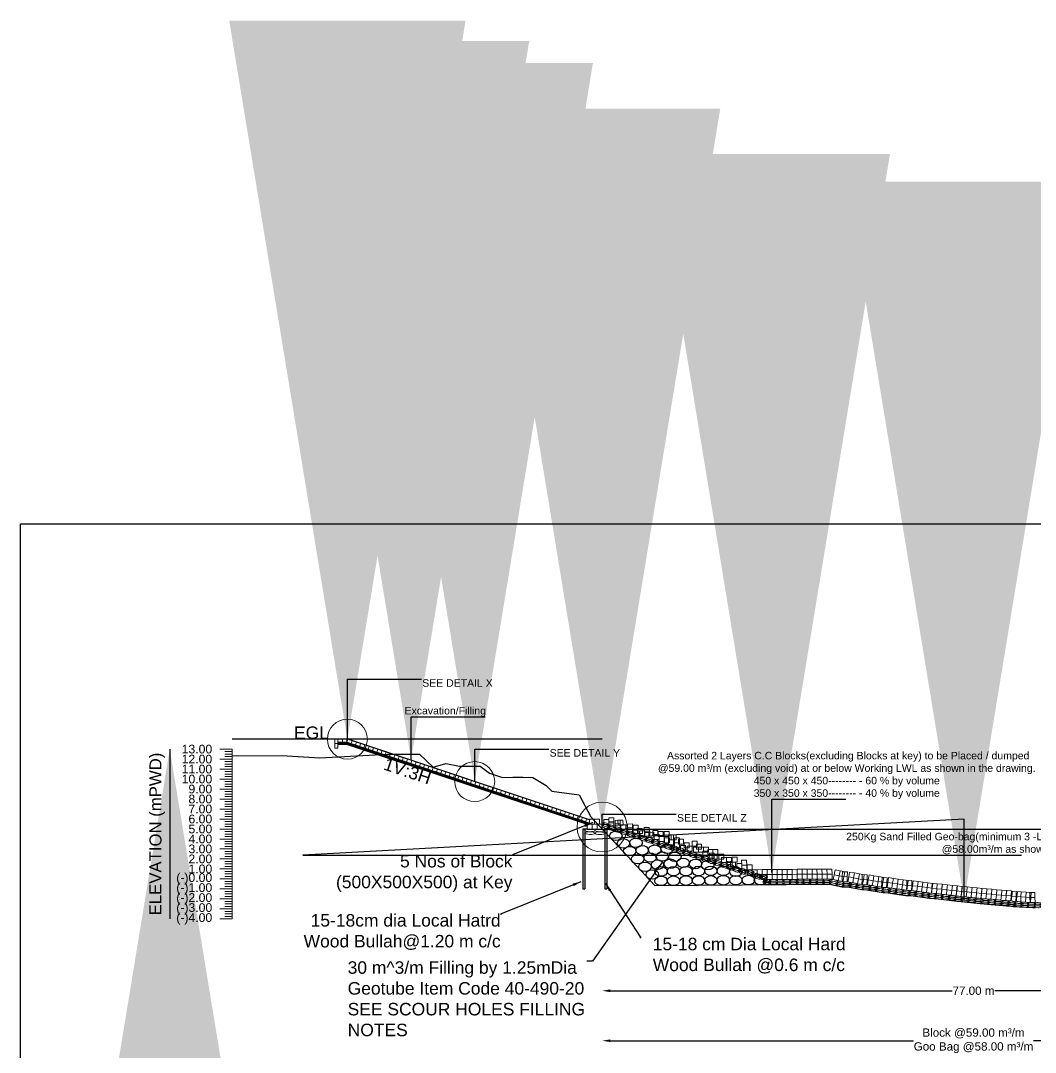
# Model space of a CAD drawing. Header units: inches. Extents: x 89000 to 215021, y -36776 to 1682.
# Drawn here: x 155992.4 to 156094.1, y -36710.9 to -36607.5 of the extents above; entities that cross this region are included whole.
import ezdxf

# ---------------------------------------------------------------- set-up
doc = ezdxf.new("R2010")
doc.units = ezdxf.units.IN
doc.header["$LTSCALE"] = 7
doc.header["$MEASUREMENT"] = 0
doc.header["$PDMODE"] = 3
for name, color, linetype, lineweight in [('BULLAH', 7, 'Continuous', 25), ('Cross Section Labels', 7, 'Continuous', 9), ('Existing_Bed_Level for Xsection', 7, 'Continuous', 25), ('Long Section Labels', 7, 'Continuous', 9)]:
    doc.layers.add(name, color=color, linetype=linetype, lineweight=lineweight)
doc.layers.add('Geotube', color=7, linetype='Continuous')
doc.styles.get("Standard").update_dxf_attribs({"font": 'arial.ttf'})
doc.dimstyles.new('Appron Lebeling Style', dxfattribs={"dimtxt": 50, "dimasz": 50, "dimexe": 0.18, "dimexo": 0.0625, "dimgap": 0.09, "dimtad": 0, "dimtih": 1, "dimtoh": 1, "dimdec": 4, "dimzin": 0, "dimdsep": 46, "dimtxsty": 'Standard', "dimcen": 0.09, "dimse1": 1, "dimse2": 1, "dimadec": 0, "dimazin": 0, "dimtfac": 1, "dimtdec": 4, "dimtofl": 0, "dimtmove": 0, "dimatfit": 3, "dimfxl": 1, "dimtolj": 1, "dimtzin": 0, "dimarcsym": 0})
doc.dimstyles.get("Standard").update_dxf_attribs({"dimtxt": 0.18, "dimasz": 0.18, "dimexe": 0.18, "dimexo": 0.0625, "dimgap": 0.09, "dimtad": 0, "dimtih": 1, "dimtoh": 1, "dimdec": 4, "dimzin": 0, "dimdsep": 46, "dimtxsty": 'Standard', "dimcen": 0.09, "dimadec": 0, "dimazin": 0, "dimtfac": 1, "dimtdec": 4, "dimtofl": 0, "dimtmove": 0, "dimatfit": 3, "dimfxl": 1, "dimtolj": 1, "dimtzin": 0, "dimarcsym": 0})

# ---------------------------------------------------------------- blocks, each defined once
blk = doc.blocks.new('*D4')
at = {"layer": 'Cross Section Labels', "color": 0, "lineweight": -2, "transparency": 16777216}
for p, q in [((156051.5, -36704.75), (156085.74, -36704.75)), ((156124.24, -36704.75), (156090, -36704.75))]:
    blk.add_line(p, q, dxfattribs=at)
at = {"layer": 'Cross Section Labels', "color": 0, "transparency": 16777216}
for points in [[(156051.5, -36704.61), (156051.5, -36704.89), (156050.67, -36704.75)], [(156124.24, -36704.61), (156124.24, -36704.89), (156125.07, -36704.75)]]:
    blk.add_solid(points, dxfattribs=at)
at = {"layer": 'Defpoints', "color": 0, "transparency": 16777216}
for p in [(156050.67, -36695.75), (156125.07, -36703.64), (156125.07, -36704.75)]:
    blk.add_point(p, dxfattribs=at)
at = {"layer": 'Cross Section Labels', "color": 0, "transparency": 16777216, "insert": (156087.87, -36704.75), "char_height": 0.833, "attachment_point": 5}
blk.add_mtext('\\A1;77.00 m', dxfattribs=at)
blk = doc.blocks.new('*D5')
at = {"layer": 'Cross Section Labels', "color": 0, "lineweight": -2, "transparency": 16777216}
for p, q in [((156051.5, -36709.76), (156081.86, -36709.76)), ((156124.24, -36709.76), (156093.88, -36709.76))]:
    blk.add_line(p, q, dxfattribs=at)
at = {"layer": 'Cross Section Labels', "color": 0, "transparency": 16777216}
for points in [[(156051.5, -36709.62), (156051.5, -36709.89), (156050.67, -36709.76)], [(156124.24, -36709.62), (156124.24, -36709.89), (156125.07, -36709.76)]]:
    blk.add_solid(points, dxfattribs=at)
at = {"layer": 'Defpoints', "color": 0, "transparency": 16777216}
for p in [(156050.67, -36695.75), (156125.07, -36703.64), (156125.07, -36709.76)]:
    blk.add_point(p, dxfattribs=at)
at = {"layer": 'Cross Section Labels', "color": 0, "transparency": 16777216, "insert": (156087.87, -36709.76), "char_height": 0.833, "attachment_point": 5}
blk.add_mtext('\\A1;Block @59.00 m³/m ^JGoo Bag @58.00 m³/m ', dxfattribs=at)

msp = doc.modelspace()

# ---------------------------------------------------------------- linework, layer by layer
msp.add_lwpolyline([(155992.42416, -36657.97168), (156159.18416, -36657.97168), (156159.18416, -36775.88767), (155992.42416, -36775.88767)], close=True)
at = {"layer": 'BULLAH'}
for p, q in [((156048.72373, -36688.54304), (156048.72373, -36694.5464)), ((156048.72373, -36688.54304), (156048.92384, -36688.54304)), ((156049.16719, -36688.54304), (156048.72373, -36688.54304)), ((156048.92384, -36688.54304), (156048.92384, -36694.5464)), ((156050.95408, -36688.54304), (156050.95408, -36694.5464)), ((156051.15419, -36688.54304), (156051.15419, -36694.5464)), ((156048.72373, -36694.5464), (156048.92384, -36694.5464)), ((156050.95408, -36694.5464), (156051.15419, -36694.5464))]:
    msp.add_line(p, q, dxfattribs=at)
at = {"layer": 'Cross Section Labels'}
for centre, radius in [((156025.15375, -36679.538), 2.00112), ((156037.91089, -36683.79038), 2.00112), ((156050.66803, -36688.34293), 2.5014)]:
    msp.add_circle(centre, radius, dxfattribs=at)
at = {"layer": 'Existing_Bed_Level for Xsection'}
for points in [[(156050.66803, -36679.538), (156013.61421, -36679.538)], [(156049.41733, -36687.62586), (156025.19996, -36679.55341), (156025.15375, -36679.538), (156025.10504, -36679.538), (156024.20454, -36679.538)], [(156024.20454, -36679.83817), (156025.10504, -36679.83817), (156049.41733, -36687.94227)], [(156024.20454, -36679.93823), (156025.08881, -36679.93823), (156049.40241, -36688.04276)], [(156024.20454, -36680.03828), (156025.07257, -36680.03828), (156049.16719, -36688.06983)], [(156013.61421, -36681.16091), (156019.10728, -36681.20894), (156022.37912, -36681.41706), (156029.17292, -36681.05085), (156032.38472, -36681.03884), (156033.74548, -36682.35958), (156035.02619, -36681.96937), (156036.38696, -36682.24952), (156038.4381, -36682.24952), (156039.38864, -36682.9329), (156040.69937, -36683.36515), (156041.72995, -36683.33213), (156042.73051, -36683.33213), (156043.73107, -36683.38716), (156045.07182, -36684.18961), (156045.63213, -36684.75693), (156048.38367, -36685.12113), (156049.52431, -36687.31136), (156055.9379, -36694.21822), (156073.48772, -36694.06313), (156074.72842, -36694.32928), (156075.25871, -36694.3523), (156076.6695, -36694.61544), (156077.1998, -36694.64246), (156078.82071, -36694.91061), (156079.33099, -36694.94063), (156081.10198, -36695.18976), (156081.60226, -36695.21978), (156083.4533, -36695.46592), (156083.92356, -36695.50994), (156084.36381, -36695.55297), (156086.22485, -36695.76709), (156086.63508, -36695.80411), (156088.54615, -36696.00022), (156088.92636, -36696.03124), (156089.27656, -36696.06025), (156091.18763, -36696.22634), (156091.51781, -36696.25136), (156091.83799, -36696.29838), (156093.78908, -36696.42245), (156094.07925, -36696.41245)], [(156049.16719, -36688.54304), (156154.67541, -36688.54304)]]:
    msp.add_lwpolyline(points, dxfattribs=at)
at = {"layer": 'Geotube'}
for centre in [(156052.03558, -36689.23207), (156052.81115, -36689.9844), (156054.06185, -36689.91991), (156053.4365, -36690.75822), (156054.6872, -36690.67224), (156055.9379, -36690.61851), (156057.1886, -36690.53269), (156054.22499, -36691.56179), (156055.47527, -36691.40482), (156056.20842, -36692.11775), (156056.67973, -36691.29362), (156057.50452, -36692.01964), (156057.9562, -36691.3325), (156058.78754, -36691.92807), (156060.02473, -36692.04581), (156054.96468, -36692.32706), (156055.69129, -36693.09886), (156056.56325, -36692.7867), (156057.81395, -36692.77537), (156059.06465, -36692.76404), (156060.31535, -36692.75271), (156061.23573, -36692.16354), (156061.56605, -36692.74138), (156062.81675, -36692.74138), (156064.06745, -36692.82564), (156056.56325, -36693.73727), (156057.81395, -36693.72594), (156059.06465, -36693.71461), (156060.31535, -36693.70328), (156061.56605, -36693.69195), (156062.81675, -36693.68062), (156064.06745, -36693.66929), (156065.31815, -36693.65796), (156066.53143, -36693.65796)]:
    msp.add_ellipse(centre, major_axis=(-0.62535, 0), ratio=0.76, dxfattribs=at)
at = {"layer": 'Long Section Labels'}
for points in [[(156024.20454, -36679.538), (156023.90437, -36679.538), (156023.90437, -36679.98826), (156024.20454, -36679.98826)], [(156024.20454, -36679.98826), (156023.90437, -36679.98826), (156023.90437, -36680.43851), (156024.20454, -36680.43851)], [(156024.65479, -36679.538), (156024.20454, -36679.538), (156024.20454, -36679.83817), (156024.65479, -36679.83817)], [(156025.10504, -36679.538), (156024.65479, -36679.538), (156024.65479, -36679.83817), (156025.10504, -36679.83817)], [(156025.62711, -36679.69579), (156025.19996, -36679.55341), (156025.10504, -36679.83817), (156025.53219, -36679.98055)], [(156026.05426, -36679.83817), (156025.62711, -36679.69579), (156025.53219, -36679.98055), (156025.95934, -36680.12294)], [(156026.4814, -36679.98055), (156026.05426, -36679.83817), (156025.95934, -36680.12294), (156026.38648, -36680.26532)], [(156026.90855, -36680.12294), (156026.4814, -36679.98055), (156026.38648, -36680.26532), (156026.81363, -36680.4077)], [(156027.3357, -36680.26532), (156026.90855, -36680.12294), (156026.81363, -36680.4077), (156027.24078, -36680.55008)], [(156027.76284, -36680.4077), (156027.3357, -36680.26532), (156027.24078, -36680.55008), (156027.66792, -36680.69247)], [(156028.18999, -36680.55008), (156027.76284, -36680.4077), (156027.66792, -36680.69247), (156028.09507, -36680.83485)], [(156028.61714, -36680.69247), (156028.18999, -36680.55008), (156028.09507, -36680.83485), (156028.52222, -36680.97723)], [(156029.04428, -36680.83485), (156028.61714, -36680.69247), (156028.52222, -36680.97723), (156028.94936, -36681.11961)], [(156029.47143, -36680.97723), (156029.04428, -36680.83485), (156028.94936, -36681.11961), (156029.37651, -36681.26199)], [(156029.89858, -36681.11961), (156029.47143, -36680.97723), (156029.37651, -36681.26199), (156029.80365, -36681.40438)], [(156030.32572, -36681.26199), (156029.89858, -36681.11961), (156029.80365, -36681.40438), (156030.2308, -36681.54676)], [(156030.75287, -36681.40438), (156030.32572, -36681.26199), (156030.2308, -36681.54676), (156030.65795, -36681.68914)], [(156031.18002, -36681.54676), (156030.75287, -36681.40438), (156030.65795, -36681.68914), (156031.08509, -36681.83152)], [(156031.60716, -36681.68914), (156031.18002, -36681.54676), (156031.08509, -36681.83152), (156031.51224, -36681.97391)], [(156032.03431, -36681.83152), (156031.60716, -36681.68914), (156031.51224, -36681.97391), (156031.93939, -36682.11629)], [(156032.46146, -36681.97391), (156032.03431, -36681.83152), (156031.93939, -36682.11629), (156032.36653, -36682.25867)], [(156032.8886, -36682.11629), (156032.46146, -36681.97391), (156032.36653, -36682.25867), (156032.79368, -36682.40105)], [(156033.31575, -36682.25867), (156032.8886, -36682.11629), (156032.79368, -36682.40105), (156033.22083, -36682.54343)], [(156033.7429, -36682.40105), (156033.31575, -36682.25867), (156033.22083, -36682.54343), (156033.64797, -36682.68582)], [(156034.17004, -36682.54343), (156033.7429, -36682.40105), (156033.64797, -36682.68582), (156034.07512, -36682.8282)], [(156034.59719, -36682.68582), (156034.17004, -36682.54343), (156034.07512, -36682.8282), (156034.50227, -36682.97058)], [(156035.02433, -36682.8282), (156034.59719, -36682.68582), (156034.50227, -36682.97058), (156034.92941, -36683.11296)], [(156035.45148, -36682.97058), (156035.02433, -36682.8282), (156034.92941, -36683.11296), (156035.35656, -36683.25534)], [(156035.87863, -36683.11296), (156035.45148, -36682.97058), (156035.35656, -36683.25534), (156035.78371, -36683.39773)], [(156036.30577, -36683.25534), (156035.87863, -36683.11296), (156035.78371, -36683.39773), (156036.21085, -36683.54011)], [(156036.73292, -36683.39773), (156036.30577, -36683.25534), (156036.21085, -36683.54011), (156036.638, -36683.68249)], [(156037.16007, -36683.54011), (156036.73292, -36683.39773), (156036.638, -36683.68249), (156037.06515, -36683.82487)], [(156037.58721, -36683.68249), (156037.16007, -36683.54011), (156037.06515, -36683.82487), (156037.49229, -36683.96726)], [(156038.01436, -36683.82487), (156037.58721, -36683.68249), (156037.49229, -36683.96726), (156037.91944, -36684.10964)], [(156038.44151, -36683.96726), (156038.01436, -36683.82487), (156037.91944, -36684.10964), (156038.34659, -36684.25202)], [(156038.86865, -36684.10964), (156038.44151, -36683.96726), (156038.34659, -36684.25202), (156038.77373, -36684.3944)], [(156039.2958, -36684.25202), (156038.86865, -36684.10964), (156038.77373, -36684.3944), (156039.20088, -36684.53678)], [(156039.72295, -36684.3944), (156039.2958, -36684.25202), (156039.20088, -36684.53678), (156039.62803, -36684.67917)], [(156040.15009, -36684.53678), (156039.72295, -36684.3944), (156039.62803, -36684.67917), (156040.05517, -36684.82155)], [(156040.57724, -36684.67917), (156040.15009, -36684.53678), (156040.05517, -36684.82155), (156040.48232, -36684.96393)], [(156041.00439, -36684.82155), (156040.57724, -36684.67917), (156040.48232, -36684.96393), (156040.90947, -36685.10631)], [(156041.43153, -36684.96393), (156041.00439, -36684.82155), (156040.90947, -36685.10631), (156041.33661, -36685.2487)], [(156041.85868, -36685.10631), (156041.43153, -36684.96393), (156041.33661, -36685.2487), (156041.76376, -36685.39108)], [(156042.28583, -36685.2487), (156041.85868, -36685.10631), (156041.76376, -36685.39108), (156042.1909, -36685.53346)], [(156042.71297, -36685.39108), (156042.28583, -36685.2487), (156042.1909, -36685.53346), (156042.61805, -36685.67584)], [(156043.14012, -36685.53346), (156042.71297, -36685.39108), (156042.61805, -36685.67584), (156043.0452, -36685.81822)], [(156043.56727, -36685.67584), (156043.14012, -36685.53346), (156043.0452, -36685.81822), (156043.47234, -36685.96061)], [(156043.99441, -36685.81822), (156043.56727, -36685.67584), (156043.47234, -36685.96061), (156043.89949, -36686.10299)], [(156044.42156, -36685.96061), (156043.99441, -36685.81822), (156043.89949, -36686.10299), (156044.32664, -36686.24537)], [(156044.84871, -36686.10299), (156044.42156, -36685.96061), (156044.32664, -36686.24537), (156044.75378, -36686.38775)], [(156045.27585, -36686.24537), (156044.84871, -36686.10299), (156044.75378, -36686.38775), (156045.18093, -36686.53014)], [(156045.703, -36686.38775), (156045.27585, -36686.24537), (156045.18093, -36686.53014), (156045.60808, -36686.67252)], [(156046.13015, -36686.53014), (156045.703, -36686.38775), (156045.60808, -36686.67252), (156046.03522, -36686.8149)], [(156046.55729, -36686.67252), (156046.13015, -36686.53014), (156046.03522, -36686.8149), (156046.46237, -36686.95728)], [(156046.98444, -36686.8149), (156046.55729, -36686.67252), (156046.46237, -36686.95728), (156046.88952, -36687.09966)], [(156047.41158, -36686.95728), (156046.98444, -36686.8149), (156046.88952, -36687.09966), (156047.31666, -36687.24205)], [(156047.83873, -36687.09966), (156047.41158, -36686.95728), (156047.31666, -36687.24205), (156047.74381, -36687.38443)], [(156048.26588, -36687.24205), (156047.83873, -36687.09966), (156047.74381, -36687.38443), (156048.17096, -36687.52681)], [(156048.69302, -36687.38443), (156048.26588, -36687.24205), (156048.17096, -36687.52681), (156048.5981, -36687.66919)], [(156049.12017, -36687.52681), (156048.69302, -36687.38443), (156048.5981, -36687.66919), (156049.02525, -36687.81157)], [(156051.84065, -36687.41519), (156051.34039, -36687.41962), (156051.34481, -36687.91988), (156051.84507, -36687.91546)], [(156049.66747, -36688.04276), (156049.16719, -36688.04276), (156049.16719, -36688.54304), (156049.66747, -36688.54304)], [(156049.91761, -36687.54248), (156049.41733, -36687.54248), (156049.41733, -36688.04276), (156049.91761, -36688.04276)], [(156050.16775, -36688.04276), (156049.66747, -36688.04276), (156049.66747, -36688.54304), (156050.16775, -36688.54304)], [(156050.41789, -36687.54248), (156049.91761, -36687.54248), (156049.91761, -36688.04276), (156050.41789, -36688.04276)], [(156050.66803, -36688.04276), (156050.16775, -36688.04276), (156050.16775, -36688.54304), (156050.66803, -36688.54304)], [(156051.33731, -36687.58227), (156050.83705, -36687.58669), (156050.84147, -36688.08695), (156051.34173, -36688.08253)], [(156051.84409, -36687.80508), (156051.34383, -36687.8095), (156051.34825, -36688.30976), (156051.84851, -36688.30534)], [(156052.46605, -36687.67232), (156051.96579, -36687.67674), (156051.97021, -36688.177), (156052.47047, -36688.17258)], [(156052.46904, -36688.01102), (156051.96878, -36688.01544), (156051.9732, -36688.5157), (156052.47346, -36688.51128)], [(156052.75671, -36687.64298), (156052.25645, -36687.6474), (156052.26087, -36688.14766), (156052.76113, -36688.14324)], [(156053.03527, -36688.12075), (156052.53501, -36688.12517), (156052.53943, -36688.62543), (156053.03969, -36688.62101)], [(156053.71477, -36688.03836), (156053.21451, -36688.04278), (156053.21893, -36688.54304), (156053.71919, -36688.53862)], [(156053.71821, -36688.42741), (156053.21795, -36688.43183), (156053.22237, -36688.93209), (156053.72263, -36688.92767)], [(156054.28499, -36688.16374), (156053.78473, -36688.16816), (156053.78915, -36688.66842), (156054.28941, -36688.664)], [(156054.2883, -36688.53843), (156053.78804, -36688.54285), (156053.79246, -36689.04311), (156054.29272, -36689.03869)], [(156054.69547, -36688.49538), (156054.19521, -36688.4998), (156054.19963, -36689.00006), (156054.69989, -36688.99564)], [(156055.39534, -36688.3994), (156054.89508, -36688.40382), (156054.8995, -36688.90408), (156055.39976, -36688.89966)], [(156054.89781, -36688.71253), (156054.39755, -36688.71696), (156054.40197, -36689.21722), (156054.90223, -36689.2128)], [(156055.43463, -36688.74177), (156054.93437, -36688.74619), (156054.93879, -36689.24645), (156055.43905, -36689.24203)], [(156055.83275, -36688.87448), (156055.33249, -36688.8789), (156055.33691, -36689.37916), (156055.83717, -36689.37474)], [(156056.25775, -36688.67749), (156055.75749, -36688.68191), (156055.76191, -36689.18217), (156056.26217, -36689.17775)], [(156056.39443, -36689.08538), (156055.89417, -36689.0898), (156055.89859, -36689.59006), (156056.39885, -36689.58564)], [(156056.77673, -36688.77738), (156056.27647, -36688.7818), (156056.28089, -36689.28206), (156056.78115, -36689.27764)], [(156056.89546, -36689.30538), (156056.3952, -36689.3098), (156056.39962, -36689.81006), (156056.89988, -36689.80564)], [(156057.3913, -36688.8007), (156056.89104, -36688.80512), (156056.89546, -36689.30538), (156057.39572, -36689.30096)], [(156057.41524, -36689.41495), (156056.91498, -36689.41937), (156056.9194, -36689.91963), (156057.41966, -36689.91521)], [(156057.82135, -36689.12683), (156057.32109, -36689.13126), (156057.32551, -36689.63152), (156057.82577, -36689.62709)], [(156058.06936, -36689.12464), (156057.5691, -36689.12906), (156057.57352, -36689.62932), (156058.07378, -36689.6249)], [(156058.41908, -36689.4156), (156057.91882, -36689.42002), (156057.92324, -36689.92028), (156058.4235, -36689.91586)], [(156058.81887, -36689.54791), (156058.31861, -36689.55233), (156058.32303, -36690.0526), (156058.82329, -36690.04817)], [(156057.82577, -36689.62709), (156057.32551, -36689.63152), (156057.32993, -36690.13178), (156057.83019, -36690.12736)], [(156058.4235, -36689.91586), (156057.92324, -36689.92028), (156057.92766, -36690.42054), (156058.42792, -36690.41612)], [(156059.0206, -36690.20649), (156058.52034, -36690.21091), (156058.52476, -36690.71117), (156059.02502, -36690.70675)], [(156059.38295, -36689.91891), (156058.88269, -36689.92333), (156058.88711, -36690.42359), (156059.38737, -36690.41917)], [(156059.69952, -36690.25168), (156059.19926, -36690.2561), (156059.20368, -36690.75636), (156059.70394, -36690.75194)], [(156060.19536, -36689.747), (156059.6951, -36689.75142), (156059.69952, -36690.25168), (156060.19978, -36690.24726)], [(156060.31377, -36690.36815), (156059.81351, -36690.37257), (156059.81793, -36690.87283), (156060.31819, -36690.86841)], [(156060.61181, -36690.0476), (156060.11155, -36690.05203), (156060.11597, -36690.55229), (156060.61623, -36690.54787)], [(156060.81403, -36690.36373), (156060.31377, -36690.36815), (156060.31819, -36690.86841), (156060.81845, -36690.86399)], [(156061.31429, -36690.3593), (156060.81403, -36690.36373), (156060.81845, -36690.86399), (156061.31871, -36690.85957)], [(156061.76638, -36690.59682), (156061.26611, -36690.60124), (156061.27054, -36691.1015), (156061.7708, -36691.09708)], [(156062.26664, -36690.5924), (156061.76638, -36690.59682), (156061.7708, -36691.09708), (156062.27106, -36691.09266)], [(156061.26754, -36690.76274), (156060.76728, -36690.76716), (156060.7717, -36691.26742), (156061.27196, -36691.263)], [(156061.89207, -36690.97142), (156061.3918, -36690.97584), (156061.39623, -36691.4761), (156061.89649, -36691.47168)], [(156062.19951, -36691.07949), (156061.69925, -36691.08392), (156061.70367, -36691.58418), (156062.20393, -36691.57976)], [(156062.36829, -36691.05299), (156061.86803, -36691.05741), (156061.87245, -36691.55767), (156062.37271, -36691.55325)], [(156062.86855, -36691.04857), (156062.36829, -36691.05299), (156062.37271, -36691.55325), (156062.87297, -36691.54883)], [(156063.12816, -36691.40617), (156062.6279, -36691.41059), (156062.63232, -36691.91085), (156063.13259, -36691.90643)], [(156063.62842, -36691.40175), (156063.12816, -36691.40617), (156063.13259, -36691.90643), (156063.63285, -36691.90201)], [(156064.19503, -36691.37017), (156063.69477, -36691.37459), (156063.69919, -36691.87485), (156064.19945, -36691.87043)], [(156065.14701, -36691.65921), (156064.64675, -36691.66363), (156064.65117, -36692.16389), (156065.15143, -36692.15947)], [(156063.69834, -36691.77815), (156063.19808, -36691.78257), (156063.2025, -36692.28283), (156063.70276, -36692.27841)], [(156064.01727, -36691.87204), (156063.51701, -36691.87646), (156063.52143, -36692.37672), (156064.02169, -36692.3723)], [(156064.66932, -36691.99783), (156064.16906, -36692.00225), (156064.17348, -36692.50251), (156064.67374, -36692.49809)], [(156065.15143, -36692.15947), (156064.65117, -36692.16389), (156064.65559, -36692.66415), (156065.15585, -36692.65973)], [(156065.68493, -36692.12088), (156065.18467, -36692.1253), (156065.18909, -36692.62556), (156065.68935, -36692.62114)], [(156065.68935, -36692.62114), (156065.18909, -36692.62556), (156065.19351, -36693.12582), (156065.69377, -36693.1214)], [(156066.18961, -36692.61672), (156065.68935, -36692.62114), (156065.69377, -36693.1214), (156066.19403, -36693.11698)], [(156066.68987, -36692.6123), (156066.18961, -36692.61672), (156066.19403, -36693.11698), (156066.69429, -36693.11256)], [(156067.19013, -36692.60788), (156066.68987, -36692.6123), (156066.69429, -36693.11256), (156067.19455, -36693.10814)], [(156067.69039, -36692.60346), (156067.19013, -36692.60788), (156067.19455, -36693.10814), (156067.69481, -36693.10372)], [(156068.19065, -36692.59904), (156067.69039, -36692.60346), (156067.69481, -36693.10372), (156068.19507, -36693.0993)], [(156068.69091, -36692.59462), (156068.19065, -36692.59904), (156068.19507, -36693.0993), (156068.69533, -36693.09488)], [(156069.19117, -36692.5902), (156068.69091, -36692.59462), (156068.69533, -36693.09488), (156069.19559, -36693.09046)], [(156069.69143, -36692.58578), (156069.19117, -36692.5902), (156069.19559, -36693.09046), (156069.69585, -36693.08604)], [(156070.19169, -36692.58136), (156069.69143, -36692.58578), (156069.69585, -36693.08604), (156070.19611, -36693.08162)], [(156070.69195, -36692.57694), (156070.19169, -36692.58136), (156070.19611, -36693.08162), (156070.69637, -36693.0772)], [(156071.19221, -36692.57251), (156070.69195, -36692.57694), (156070.69637, -36693.0772), (156071.19663, -36693.07278)], [(156071.69247, -36692.56809), (156071.19221, -36692.57251), (156071.19663, -36693.07278), (156071.69689, -36693.06835)], [(156072.19273, -36692.56367), (156071.69247, -36692.56809), (156071.69689, -36693.06835), (156072.19716, -36693.06393)], [(156072.693, -36692.55925), (156072.19273, -36692.56367), (156072.19716, -36693.06393), (156072.69742, -36693.05951)], [(156073.19326, -36692.55483), (156072.693, -36692.55925), (156072.69742, -36693.05951), (156073.19768, -36693.05509)], [(156073.69352, -36692.55041), (156073.19326, -36692.55483), (156073.19768, -36693.05509), (156073.69794, -36693.05067)], [(156074.50804, -36692.73679), (156074.01889, -36692.63186), (156073.91396, -36693.12101), (156074.40311, -36693.22594)], [(156067.19455, -36693.10814), (156066.69429, -36693.11256), (156066.69871, -36693.61282), (156067.19897, -36693.6084)], [(156067.69481, -36693.10372), (156067.19455, -36693.10814), (156067.19897, -36693.6084), (156067.69923, -36693.60398)], [(156068.19507, -36693.0993), (156067.69481, -36693.10372), (156067.69923, -36693.60398), (156068.19949, -36693.59956)], [(156068.69533, -36693.09488), (156068.19507, -36693.0993), (156068.19949, -36693.59956), (156068.69975, -36693.59514)], [(156069.19559, -36693.09046), (156068.69533, -36693.09488), (156068.69975, -36693.59514), (156069.20001, -36693.59072)], [(156069.69585, -36693.08604), (156069.19559, -36693.09046), (156069.20001, -36693.59072), (156069.70027, -36693.5863)], [(156070.19611, -36693.08162), (156069.69585, -36693.08604), (156069.70027, -36693.5863), (156070.20053, -36693.58188)], [(156070.69637, -36693.0772), (156070.19611, -36693.08162), (156070.20053, -36693.58188), (156070.70079, -36693.57746)], [(156071.19663, -36693.07278), (156070.69637, -36693.0772), (156070.70079, -36693.57746), (156071.20106, -36693.57304)], [(156071.69689, -36693.06835), (156071.19663, -36693.07278), (156071.20106, -36693.57304), (156071.70132, -36693.56861)], [(156072.19716, -36693.06393), (156071.69689, -36693.06835), (156071.70132, -36693.56861), (156072.20158, -36693.56419)], [(156072.69742, -36693.05951), (156072.19716, -36693.06393), (156072.20158, -36693.56419), (156072.70184, -36693.55977)], [(156073.19768, -36693.05509), (156072.69742, -36693.05951), (156072.70184, -36693.55977), (156073.2021, -36693.55535)], [(156073.69794, -36693.05067), (156073.19768, -36693.05509), (156073.2021, -36693.55535), (156073.70236, -36693.55093)], [(156074.40311, -36693.22594), (156073.91396, -36693.12101), (156073.80903, -36693.61017), (156074.29818, -36693.7151)], [(156074.89226, -36693.33088), (156074.40311, -36693.22594), (156074.29818, -36693.7151), (156074.78733, -36693.82003)], [(156074.9972, -36692.84172), (156074.50804, -36692.73679), (156074.40311, -36693.22594), (156074.89226, -36693.33088)], [(156075.22288, -36693.33922), (156074.72307, -36693.31753), (156074.70138, -36693.81734), (156075.20119, -36693.83903)], [(156075.24457, -36692.83941), (156074.74476, -36692.81772), (156074.72307, -36693.31753), (156075.22288, -36693.33922)], [(156075.85744, -36693.43598), (156075.36564, -36693.34425), (156075.27391, -36693.83604), (156075.76571, -36693.92778)], [(156075.94917, -36692.94418), (156075.45737, -36692.85245), (156075.36564, -36693.34425), (156075.85744, -36693.43598)], [(156076.34924, -36693.52771), (156075.85744, -36693.43598), (156075.76571, -36693.92778), (156076.25751, -36694.01951)], [(156076.44097, -36693.03591), (156075.94917, -36692.94418), (156075.85744, -36693.43598), (156076.34924, -36693.52771)], [(156076.84104, -36693.61944), (156076.34924, -36693.52771), (156076.25751, -36694.01951), (156076.7493, -36694.11124)], [(156076.93277, -36693.12765), (156076.44097, -36693.03591), (156076.34924, -36693.52771), (156076.84104, -36693.61944)], [(156077.20656, -36693.63093), (156076.70693, -36693.60547), (156076.68148, -36694.10511), (156077.18111, -36694.13056)], [(156077.23202, -36693.13129), (156076.73238, -36693.10584), (156076.70693, -36693.60547), (156077.20656, -36693.63093)], [(156077.8142, -36693.7198), (156077.32063, -36693.63815), (156077.23898, -36694.13172), (156077.73255, -36694.21337)], [(156077.89585, -36693.22623), (156077.40228, -36693.14458), (156077.32063, -36693.63815), (156077.8142, -36693.7198)], [(156078.30777, -36693.80145), (156077.8142, -36693.7198), (156077.73255, -36694.21337), (156078.22612, -36694.29502)], [(156078.38942, -36693.30788), (156077.89585, -36693.22623), (156077.8142, -36693.7198), (156078.30777, -36693.80145)], [(156078.883, -36693.38953), (156078.38942, -36693.30788), (156078.30777, -36693.80145), (156078.80134, -36693.8831)], [(156079.22236, -36693.42078), (156078.72294, -36693.3914), (156078.69357, -36693.89082), (156079.19298, -36693.92019)], [(156079.8411, -36693.48666), (156079.3457, -36693.41697), (156079.276, -36693.91237), (156079.77141, -36693.98207)], [(156080.3365, -36693.55636), (156079.8411, -36693.48666), (156079.77141, -36693.98207), (156080.26681, -36694.05176)], [(156080.8319, -36693.62605), (156080.3365, -36693.55636), (156080.26681, -36694.05176), (156080.76221, -36694.12145)], [(156081.3273, -36693.69574), (156080.8319, -36693.62605), (156080.76221, -36694.12145), (156081.25761, -36694.19114)], [(156081.70682, -36693.71249), (156081.20744, -36693.68253), (156081.17748, -36694.18191), (156081.67686, -36694.21187)], [(156082.3113, -36693.78992), (156081.81539, -36693.72398), (156081.74944, -36694.21989), (156082.24536, -36694.28583)], [(156078.80134, -36693.8831), (156078.30777, -36693.80145), (156078.22612, -36694.29502), (156078.71969, -36694.37668)], [(156079.19298, -36693.92019), (156078.69357, -36693.89082), (156078.66419, -36694.39023), (156079.1636, -36694.41961)], [(156079.77141, -36693.98207), (156079.276, -36693.91237), (156079.20631, -36694.40778), (156079.70171, -36694.47747)], [(156080.26681, -36694.05176), (156079.77141, -36693.98207), (156079.70171, -36694.47747), (156080.19712, -36694.54716)], [(156080.76221, -36694.12145), (156080.26681, -36694.05176), (156080.19712, -36694.54716), (156080.69252, -36694.61685)], [(156081.25761, -36694.19114), (156080.76221, -36694.12145), (156080.69252, -36694.61685), (156081.18792, -36694.68654)], [(156081.67686, -36694.21187), (156081.17748, -36694.18191), (156081.14752, -36694.68129), (156081.6469, -36694.71126)], [(156082.24536, -36694.28583), (156081.74944, -36694.21989), (156081.6835, -36694.71581), (156082.17941, -36694.78175)], [(156082.74127, -36694.35178), (156082.24536, -36694.28583), (156082.17941, -36694.78175), (156082.67533, -36694.84769)], [(156082.80722, -36693.85586), (156082.3113, -36693.78992), (156082.24536, -36694.28583), (156082.74127, -36694.35178)], [(156083.23719, -36694.41772), (156082.74127, -36694.35178), (156082.67533, -36694.84769), (156083.17124, -36694.91364)], [(156083.30313, -36693.92181), (156082.80722, -36693.85586), (156082.74127, -36694.35178), (156083.23719, -36694.41772)], [(156083.7331, -36694.48366), (156083.23719, -36694.41772), (156083.17124, -36694.91364), (156083.66716, -36694.97958)], [(156083.79905, -36693.98775), (156083.30313, -36693.92181), (156083.23719, -36694.41772), (156083.7331, -36694.48366)], [(156084.19284, -36694.52017), (156083.69474, -36694.47354), (156083.64811, -36694.97164), (156084.14621, -36695.01827)], [(156084.23947, -36694.02207), (156083.74137, -36693.97544), (156083.69474, -36694.47354), (156084.19284, -36694.52017)], [(156084.69478, -36694.56993), (156084.19687, -36694.52127), (156084.14821, -36695.01918), (156084.64612, -36695.06784)], [(156084.74344, -36694.07202), (156084.24553, -36694.02337), (156084.19687, -36694.52127), (156084.69478, -36694.56993)], [(156085.20857, -36694.63293), (156084.71157, -36694.57575), (156084.65439, -36695.07275), (156085.15139, -36695.12993)], [(156085.26575, -36694.13593), (156084.76875, -36694.07875), (156084.71157, -36694.57575), (156085.20857, -36694.63293)], [(156085.70557, -36694.69011), (156085.20857, -36694.63293), (156085.15139, -36695.12993), (156085.64839, -36695.18711)], [(156085.76275, -36694.19311), (156085.26575, -36694.13593), (156085.20857, -36694.63293), (156085.70557, -36694.69011)], [(156086.20257, -36694.74729), (156085.70557, -36694.69011), (156085.64839, -36695.18711), (156086.14539, -36695.24429)], [(156086.25975, -36694.25029), (156085.76275, -36694.19311), (156085.70557, -36694.69011), (156086.20257, -36694.74729)], [(156086.6758, -36694.79311), (156086.17755, -36694.74815), (156086.13258, -36695.2464), (156086.63084, -36695.29137)], [(156086.72077, -36694.29486), (156086.22251, -36694.24989), (156086.17755, -36694.74815), (156086.6758, -36694.79311)], [(156087.23693, -36694.34709), (156086.73926, -36694.29602), (156086.68819, -36694.79369), (156087.18586, -36694.84476)], [(156087.7346, -36694.39816), (156087.23693, -36694.34709), (156087.18586, -36694.84476), (156087.68353, -36694.89583)], [(156088.23226, -36694.44923), (156087.7346, -36694.39816), (156087.68353, -36694.89583), (156088.18119, -36694.94689)], [(156088.72993, -36694.5003), (156088.23226, -36694.44923), (156088.18119, -36694.94689), (156088.67886, -36694.99796)], [(156089.19722, -36694.53747), (156088.6986, -36694.49679), (156088.65792, -36694.99541), (156089.15655, -36695.03609)], [(156089.70365, -36694.58083), (156089.20525, -36694.53751), (156089.16193, -36695.03591), (156089.66033, -36695.07923)], [(156090.20205, -36694.62415), (156089.70365, -36694.58083), (156089.66033, -36695.07923), (156090.15873, -36695.12255)], [(156090.70045, -36694.66746), (156090.20205, -36694.62415), (156090.15873, -36695.12255), (156090.65714, -36695.16586)], [(156091.19885, -36694.71078), (156090.70045, -36694.66746), (156090.65714, -36695.16586), (156091.15554, -36695.20918)], [(156091.68091, -36694.74854), (156091.18206, -36694.71075), (156091.14427, -36695.2096), (156091.64312, -36695.24739)], [(156092.28092, -36694.83639), (156091.78595, -36694.76369), (156091.71325, -36695.25866), (156092.20822, -36695.33135)], [(156087.18586, -36694.84476), (156086.68819, -36694.79369), (156086.63712, -36695.29135), (156087.13479, -36695.34242)], [(156087.68353, -36694.89583), (156087.18586, -36694.84476), (156087.13479, -36695.34242), (156087.63246, -36695.39349)], [(156088.18119, -36694.94689), (156087.68353, -36694.89583), (156087.63246, -36695.39349), (156088.13012, -36695.44456)], [(156088.67886, -36694.99796), (156088.18119, -36694.94689), (156088.13012, -36695.44456), (156088.62779, -36695.49563)], [(156089.15655, -36695.03609), (156088.65792, -36694.99541), (156088.61725, -36695.49404), (156089.11587, -36695.53471)], [(156089.66033, -36695.07923), (156089.16193, -36695.03591), (156089.11862, -36695.53432), (156089.61702, -36695.57763)], [(156090.15873, -36695.12255), (156089.66033, -36695.07923), (156089.61702, -36695.57763), (156090.11542, -36695.62095)], [(156090.65714, -36695.16586), (156090.15873, -36695.12255), (156090.11542, -36695.62095), (156090.61382, -36695.66427)], [(156091.15554, -36695.20918), (156090.65714, -36695.16586), (156090.61382, -36695.66427), (156091.11222, -36695.70758)], [(156091.64312, -36695.24739), (156091.14427, -36695.2096), (156091.10648, -36695.70845), (156091.60533, -36695.74624)], [(156092.20822, -36695.33135), (156091.71325, -36695.25866), (156091.64055, -36695.75363), (156092.13552, -36695.82632)], [(156092.62671, -36695.33593), (156092.12744, -36695.30418), (156092.09569, -36695.80346), (156092.59497, -36695.8352)], [(156092.65846, -36694.83666), (156092.15919, -36694.80491), (156092.12744, -36695.30418), (156092.62671, -36695.33593)], [(156093.12599, -36695.36768), (156092.62671, -36695.33593), (156092.59497, -36695.8352), (156093.09424, -36695.86695)], [(156093.15773, -36694.86841), (156092.65846, -36694.83666), (156092.62671, -36695.33593), (156093.12599, -36695.36768)], [(156093.62526, -36695.39943), (156093.12599, -36695.36768), (156093.09424, -36695.86695), (156093.59351, -36695.8987)], [(156093.65701, -36694.90016), (156093.15773, -36694.86841), (156093.12599, -36695.36768), (156093.62526, -36695.39943)], [(156094.00872, -36694.90314), (156093.50873, -36694.92038), (156093.52597, -36695.42036), (156094.02596, -36695.40312)], [(156094.02596, -36695.40312), (156093.52597, -36695.42036), (156093.54321, -36695.92034), (156094.0432, -36695.9031)]]:
    msp.add_lwpolyline(points, close=True, dxfattribs=at)
for points in [[(156013.61421, -36680.53856), (156012.36351, -36680.53856)], [(156013.61421, -36680.7887), (156012.86379, -36680.7887)], [(156013.61421, -36681.03884), (156012.86379, -36681.03884)], [(156013.61421, -36681.28898), (156012.86379, -36681.28898)], [(156013.61421, -36697.54808), (156013.61421, -36696.54752), (156013.61421, -36695.54696), (156013.61421, -36694.5464), (156013.61421, -36693.54584), (156013.61421, -36692.54528), (156013.61421, -36691.54472), (156013.61421, -36690.54416), (156013.61421, -36689.5436), (156013.61421, -36688.54304), (156013.61421, -36687.54248), (156013.61421, -36686.54192), (156013.61421, -36685.54136), (156013.61421, -36684.5408), (156013.61421, -36683.54024), (156013.61421, -36682.53968), (156013.61421, -36681.53912), (156013.61421, -36680.53856)], [(156013.61421, -36681.53912), (156012.36351, -36681.53912)], [(156013.61421, -36681.78926), (156012.86379, -36681.78926)], [(156013.61421, -36682.0394), (156012.86379, -36682.0394)], [(156013.61421, -36682.28954), (156012.86379, -36682.28954)], [(156013.61421, -36682.53968), (156012.36351, -36682.53968)], [(156013.61421, -36682.78982), (156012.86379, -36682.78982)], [(156013.61421, -36683.03996), (156012.86379, -36683.03996)], [(156013.61421, -36683.2901), (156012.86379, -36683.2901)], [(156013.61421, -36683.54024), (156012.36351, -36683.54024)], [(156013.61421, -36683.79038), (156012.86379, -36683.79038)], [(156013.61421, -36684.04052), (156012.86379, -36684.04052)], [(156013.61421, -36684.29066), (156012.86379, -36684.29066)], [(156013.61421, -36684.5408), (156012.36351, -36684.5408)], [(156013.61421, -36684.79094), (156012.86379, -36684.79094)], [(156013.61421, -36685.04108), (156012.86379, -36685.04108)], [(156013.61421, -36685.29122), (156012.86379, -36685.29122)], [(156013.61421, -36685.54136), (156012.36351, -36685.54136)], [(156013.61421, -36685.7915), (156012.86379, -36685.7915)], [(156013.61421, -36686.04164), (156012.86379, -36686.04164)], [(156013.61421, -36686.29178), (156012.86379, -36686.29178)], [(156013.61421, -36686.54192), (156012.36351, -36686.54192)], [(156013.61421, -36686.79206), (156012.86379, -36686.79206)], [(156013.61421, -36687.0422), (156012.86379, -36687.0422)], [(156013.61421, -36687.29234), (156012.86379, -36687.29234)], [(156013.61421, -36687.54248), (156012.36351, -36687.54248)], [(156013.61421, -36688.54304), (156012.36351, -36688.54304)], [(156013.61421, -36687.79262), (156012.86379, -36687.79262)], [(156013.61421, -36688.04276), (156012.86379, -36688.04276)], [(156013.61421, -36688.2929), (156012.86379, -36688.2929)], [(156013.61421, -36689.5436), (156012.36351, -36689.5436)], [(156013.61421, -36688.79318), (156012.86379, -36688.79318)], [(156013.61421, -36689.04332), (156012.86379, -36689.04332)], [(156013.61421, -36689.29346), (156012.86379, -36689.29346)], [(156013.61421, -36690.54416), (156012.36351, -36690.54416)], [(156013.61421, -36689.79374), (156012.86379, -36689.79374)], [(156013.61421, -36690.04388), (156012.86379, -36690.04388)], [(156013.61421, -36690.29402), (156012.86379, -36690.29402)], [(156013.61421, -36691.54472), (156012.36351, -36691.54472)], [(156013.61421, -36690.7943), (156012.86379, -36690.7943)], [(156013.61421, -36691.04444), (156012.86379, -36691.04444)], [(156013.61421, -36691.29458), (156012.86379, -36691.29458)], [(156013.61421, -36692.54528), (156012.36351, -36692.54528)], [(156013.61421, -36691.79486), (156012.86379, -36691.79486)], [(156013.61421, -36692.045), (156012.86379, -36692.045)], [(156013.61421, -36692.29514), (156012.86379, -36692.29514)], [(156013.61421, -36693.54584), (156012.36351, -36693.54584)], [(156013.61421, -36692.79542), (156012.86379, -36692.79542)], [(156013.61421, -36693.04556), (156012.86379, -36693.04556)], [(156013.61421, -36693.2957), (156012.86379, -36693.2957)], [(156013.61421, -36694.5464), (156012.36351, -36694.5464)], [(156013.61421, -36693.79598), (156012.86379, -36693.79598)], [(156013.61421, -36694.04612), (156012.86379, -36694.04612)], [(156013.61421, -36694.29626), (156012.86379, -36694.29626)], [(156013.61421, -36695.54696), (156012.36351, -36695.54696)], [(156013.61421, -36694.79654), (156012.86379, -36694.79654)], [(156013.61421, -36695.04668), (156012.86379, -36695.04668)], [(156013.61421, -36695.29682), (156012.86379, -36695.29682)], [(156013.61421, -36695.7971), (156012.86379, -36695.7971)], [(156013.61421, -36696.54752), (156012.36351, -36696.54752)], [(156013.61421, -36696.04724), (156012.86379, -36696.04724)], [(156013.61421, -36696.29738), (156012.86379, -36696.29738)], [(156013.61421, -36696.79766), (156012.86379, -36696.79766)], [(156013.61421, -36697.54808), (156012.36351, -36697.54808)], [(156013.61421, -36697.0478), (156012.86379, -36697.0478)], [(156013.61421, -36697.29794), (156012.86379, -36697.29794)]]:
    msp.add_lwpolyline(points, dxfattribs=at)
for centre, major_axis, ratio in [((156049.43077, -36688.67403), (0.50698, -0.01746), 0.266272189), ((156050.44735, -36688.68984), (0.50698, -0.01746), 0.266272189), ((156050.9782, -36688.36752), (0.318, -0.09876), 0.255), ((156051.02977, -36688.21283), (0.318, -0.09876), 0.255), ((156051.0841, -36688.04983), (0.318, -0.09876), 0.255), ((156051.60279, -36688.57572), (0.318, -0.09876), 0.255), ((156051.65435, -36688.42103), (0.318, -0.09876), 0.255), ((156051.70868, -36688.25803), (0.318, -0.09876), 0.255), ((156052.27893, -36688.62922), (0.318, -0.09876), 0.255), ((156052.33327, -36688.46622), (0.318, -0.09876), 0.255), ((156052.95785, -36688.67442), (0.318, -0.09876), 0.255), ((156049.42453, -36688.95171), (0.50698, -0.01746), 0.266272189), ((156050.44111, -36688.96752), (0.50698, -0.01746), 0.266272189), ((156052.22737, -36688.78391), (0.318, -0.09876), 0.255), ((156052.85195, -36688.99211), (0.318, -0.09876), 0.255), ((156052.90351, -36688.83742), (0.318, -0.09876), 0.255), ((156053.47653, -36689.2003), (0.318, -0.09876), 0.255), ((156053.5281, -36689.04561), (0.318, -0.09876), 0.255), ((156053.58243, -36688.88261), (0.318, -0.09876), 0.255), ((156054.10112, -36689.4085), (0.318, -0.09876), 0.255), ((156054.15268, -36689.25381), (0.318, -0.09876), 0.255), ((156054.20702, -36689.0908), (0.318, -0.09876), 0.255), ((156054.7257, -36689.61669), (0.318, -0.09876), 0.255), ((156054.77726, -36689.462), (0.318, -0.09876), 0.255), ((156054.8316, -36689.299), (0.318, -0.09876), 0.255), ((156055.40185, -36689.6702), (0.318, -0.09876), 0.255), ((156055.45618, -36689.50719), (0.318, -0.09876), 0.255), ((156056.08076, -36689.71539), (0.318, -0.09876), 0.255), ((156055.35028, -36689.82489), (0.318, -0.09876), 0.255), ((156055.97487, -36690.03308), (0.318, -0.09876), 0.255), ((156056.02643, -36689.87839), (0.318, -0.09876), 0.255), ((156056.59945, -36690.24127), (0.318, -0.09876), 0.255), ((156056.65101, -36690.08658), (0.318, -0.09876), 0.255), ((156056.70535, -36689.92358), (0.318, -0.09876), 0.255), ((156057.22403, -36690.44947), (0.318, -0.09876), 0.255), ((156057.2756, -36690.29478), (0.318, -0.09876), 0.255), ((156057.32993, -36690.13178), (0.318, -0.09876), 0.255), ((156057.84862, -36690.65766), (0.318, -0.09876), 0.255), ((156057.90018, -36690.50297), (0.318, -0.09876), 0.255), ((156057.95451, -36690.33997), (0.318, -0.09876), 0.255), ((156058.52476, -36690.71117), (0.318, -0.09876), 0.255), ((156058.5791, -36690.54816), (0.318, -0.09876), 0.255), ((156059.20368, -36690.75636), (0.318, -0.09876), 0.255), ((156058.4732, -36690.86586), (0.318, -0.09876), 0.255), ((156059.09778, -36691.07405), (0.318, -0.09876), 0.255), ((156059.14935, -36690.91936), (0.318, -0.09876), 0.255), ((156059.71941, -36691.28126), (0.318, -0.09876), 0.255), ((156059.77098, -36691.12657), (0.318, -0.09876), 0.255), ((156059.82531, -36690.96357), (0.318, -0.09876), 0.255), ((156060.34695, -36691.49044), (0.318, -0.09876), 0.255), ((156060.39851, -36691.33575), (0.318, -0.09876), 0.255), ((156060.45285, -36691.17275), (0.318, -0.09876), 0.255), ((156060.97153, -36691.69863), (0.318, -0.09876), 0.255), ((156061.0231, -36691.54395), (0.318, -0.09876), 0.255), ((156061.07743, -36691.38094), (0.318, -0.09876), 0.255), ((156061.64933, -36691.74718), (0.318, -0.09876), 0.255), ((156061.70367, -36691.58418), (0.318, -0.09876), 0.255), ((156062.3266, -36691.79733), (0.318, -0.09876), 0.255), ((156061.59777, -36691.90187), (0.318, -0.09876), 0.255), ((156062.2207, -36692.11502), (0.318, -0.09876), 0.255), ((156062.27226, -36691.96033), (0.318, -0.09876), 0.255), ((156062.84528, -36692.32322), (0.318, -0.09876), 0.255), ((156062.89685, -36692.16853), (0.318, -0.09876), 0.255), ((156062.95118, -36692.00553), (0.318, -0.09876), 0.255), ((156063.46987, -36692.53141), (0.318, -0.09876), 0.255), ((156063.52143, -36692.37672), (0.318, -0.09876), 0.255), ((156063.57576, -36692.21372), (0.318, -0.09876), 0.255), ((156064.09596, -36692.74011), (0.318, -0.09876), 0.255), ((156064.14752, -36692.58542), (0.318, -0.09876), 0.255), ((156064.20186, -36692.42242), (0.318, -0.09876), 0.255), ((156064.7706, -36692.79311), (0.318, -0.09876), 0.255), ((156064.82493, -36692.63011), (0.318, -0.09876), 0.255), ((156065.58843, -36692.79083), (0.318, -0.09876), 0.255), ((156064.71903, -36692.9478), (0.318, -0.09876), 0.255), ((156065.48254, -36693.10852), (0.318, -0.09876), 0.255), ((156065.5341, -36692.95383), (0.318, -0.09876), 0.255), ((156066.17435, -36693.43291), (0.318, -0.09876), 0.255), ((156066.22592, -36693.27822), (0.318, -0.09876), 0.255), ((156066.28025, -36693.11522), (0.318, -0.09876), 0.255), ((156066.81359, -36693.55914), (0.318, -0.09876), 0.255), ((156066.86516, -36693.40445), (0.318, -0.09876), 0.255), ((156066.91949, -36693.24145), (0.318, -0.09876), 0.255), ((156067.09499, -36693.82236), (0.33297, 0.00294), 0.255), ((156067.16931, -36693.69371), (0.33297, 0.00294), 0.255), ((156067.83525, -36693.68783), (0.33297, 0.00294), 0.255), ((156068.5012, -36693.68194), (0.33297, 0.00294), 0.255), ((156069.16715, -36693.67606), (0.33297, 0.00294), 0.255), ((156069.83309, -36693.67018), (0.33297, 0.00294), 0.255), ((156070.49904, -36693.66429), (0.33297, 0.00294), 0.255), ((156071.16499, -36693.65841), (0.33297, 0.00294), 0.255), ((156071.16649, -36693.82849), (0.33297, 0.00294), 0.255), ((156071.83093, -36693.65252), (0.33297, 0.00294), 0.255), ((156071.83244, -36693.82261), (0.33297, 0.00294), 0.255), ((156072.49688, -36693.64664), (0.33297, 0.00294), 0.255), ((156072.49838, -36693.81672), (0.33297, 0.00294), 0.255), ((156073.16283, -36693.64075), (0.33297, 0.00294), 0.255), ((156073.16433, -36693.81084), (0.33297, 0.00294), 0.255), ((156073.91407, -36693.71968), (0.32558, -0.06984), 0.255), ((156074.56523, -36693.85936), (0.32558, -0.06984), 0.255), ((156067.17081, -36693.8638), (0.33297, 0.00294), 0.255), ((156067.17231, -36694.03389), (0.33297, 0.00294), 0.255), ((156067.83676, -36693.85792), (0.33297, 0.00294), 0.255), ((156067.83826, -36694.02801), (0.33297, 0.00294), 0.255), ((156068.5027, -36693.85203), (0.33297, 0.00294), 0.255), ((156068.50421, -36694.02212), (0.33297, 0.00294), 0.255), ((156069.16865, -36693.84615), (0.33297, 0.00294), 0.255), ((156069.17015, -36694.01624), (0.33297, 0.00294), 0.255), ((156069.8346, -36693.84026), (0.33297, 0.00294), 0.255), ((156069.8361, -36694.01035), (0.33297, 0.00294), 0.255), ((156070.50054, -36693.83438), (0.33297, 0.00294), 0.255), ((156070.50205, -36694.00447), (0.33297, 0.00294), 0.255), ((156071.16799, -36693.99858), (0.33297, 0.00294), 0.255), ((156071.83394, -36693.9927), (0.33297, 0.00294), 0.255), ((156072.49989, -36693.98681), (0.33297, 0.00294), 0.255), ((156073.16583, -36693.98093), (0.33297, 0.00294), 0.255), ((156073.84271, -36694.0523), (0.32558, -0.06984), 0.255), ((156073.87839, -36693.88599), (0.32558, -0.06984), 0.255), ((156074.49387, -36694.19199), (0.32558, -0.06984), 0.255), ((156074.52955, -36694.02568), (0.32558, -0.06984), 0.255), ((156075.13957, -36694.262), (0.33267, -0.01444), 0.255), ((156075.14694, -36694.09206), (0.33267, -0.01444), 0.255), ((156075.15432, -36693.92213), (0.33267, -0.01444), 0.255), ((156075.80813, -36694.36826), (0.32734, -0.06106), 0.255), ((156075.83932, -36694.20105), (0.32734, -0.06106), 0.255), ((156075.87051, -36694.03384), (0.32734, -0.06106), 0.255), ((156076.46281, -36694.49038), (0.32734, -0.06106), 0.255), ((156076.494, -36694.32316), (0.32734, -0.06106), 0.255), ((156076.52519, -36694.15595), (0.32734, -0.06106), 0.255), ((156077.11311, -36694.55288), (0.33256, -0.01694), 0.255), ((156077.12176, -36694.38301), (0.33256, -0.01694), 0.255), ((156077.13042, -36694.21313), (0.33256, -0.01694), 0.255), ((156077.78081, -36694.65237), (0.32852, -0.05435), 0.255), ((156077.80857, -36694.48456), (0.32852, -0.05435), 0.255), ((156077.83633, -36694.31674), (0.32852, -0.05435), 0.255), ((156078.43785, -36694.76107), (0.32852, -0.05435), 0.255), ((156078.46561, -36694.59325), (0.32852, -0.05435), 0.255), ((156078.49338, -36694.42544), (0.32852, -0.05435), 0.255), ((156079.08909, -36694.8412), (0.33241, -0.01955), 0.255), ((156079.09908, -36694.6714), (0.33241, -0.01955), 0.255), ((156079.10907, -36694.5016), (0.33241, -0.01955), 0.255), ((156079.7811, -36694.74629), (0.32974, -0.04639), 0.255), ((156079.8048, -36694.57785), (0.32974, -0.04639), 0.255), ((156080.44058, -36694.83907), (0.32974, -0.04639), 0.255), ((156080.46428, -36694.67063), (0.32974, -0.04639), 0.255), ((156081.12376, -36694.7634), (0.32974, -0.04639), 0.255), ((156081.78417, -36694.81499), (0.33008, -0.04389), 0.255), ((156079.75741, -36694.91473), (0.32974, -0.04639), 0.255), ((156080.41689, -36695.0075), (0.32974, -0.04639), 0.255), ((156081.07637, -36695.10028), (0.32974, -0.04639), 0.255), ((156081.10006, -36694.93184), (0.32974, -0.04639), 0.255), ((156081.73933, -36695.15221), (0.33008, -0.04389), 0.255), ((156081.76175, -36694.9836), (0.33008, -0.04389), 0.255), ((156082.39949, -36695.23999), (0.33008, -0.04389), 0.255), ((156082.42191, -36695.07138), (0.33008, -0.04389), 0.255), ((156082.44433, -36694.90277), (0.33008, -0.04389), 0.255), ((156083.05965, -36695.32778), (0.33008, -0.04389), 0.255), ((156083.08207, -36695.15917), (0.33008, -0.04389), 0.255), ((156083.10449, -36694.99056), (0.33008, -0.04389), 0.255), ((156083.71765, -36695.40525), (0.33154, -0.03104), 0.255), ((156083.73351, -36695.23589), (0.33154, -0.03104), 0.255), ((156083.74936, -36695.06654), (0.33154, -0.03104), 0.255), ((156084.38233, -36695.46949), (0.3308, -0.03806), 0.255), ((156084.40177, -36695.30051), (0.3308, -0.03806), 0.255), ((156084.42121, -36695.13153), (0.3308, -0.03806), 0.255), ((156085.04394, -36695.54561), (0.3308, -0.03806), 0.255), ((156085.06338, -36695.37663), (0.3308, -0.03806), 0.255), ((156085.08282, -36695.20765), (0.3308, -0.03806), 0.255), ((156085.70555, -36695.62173), (0.3308, -0.03806), 0.255), ((156085.72499, -36695.45275), (0.3308, -0.03806), 0.255), ((156085.74443, -36695.28377), (0.3308, -0.03806), 0.255), ((156086.36541, -36695.69438), (0.33164, -0.02993), 0.255), ((156086.3807, -36695.52497), (0.33164, -0.02993), 0.255), ((156086.39599, -36695.35557), (0.33164, -0.02993), 0.255), ((156087.02927, -36695.75907), (0.33125, -0.03399), 0.255), ((156087.04664, -36695.58986), (0.33125, -0.03399), 0.255), ((156087.064, -36695.42065), (0.33125, -0.03399), 0.255), ((156087.69177, -36695.82705), (0.33125, -0.03399), 0.255), ((156087.70913, -36695.65784), (0.33125, -0.03399), 0.255), ((156087.72649, -36695.48864), (0.33125, -0.03399), 0.255), ((156088.35426, -36695.89503), (0.33125, -0.03399), 0.255), ((156088.37162, -36695.72583), (0.33125, -0.03399), 0.255), ((156088.38899, -36695.55662), (0.33125, -0.03399), 0.255), ((156089.03002, -36695.78381), (0.33185, -0.0275), 0.255), ((156089.04406, -36695.61429), (0.33185, -0.0275), 0.255), ((156089.69461, -36695.84048), (0.33174, -0.02883), 0.255), ((156089.70933, -36695.67102), (0.33174, -0.02883), 0.255), ((156090.35808, -36695.89814), (0.33174, -0.02883), 0.255), ((156090.3728, -36695.72869), (0.33174, -0.02883), 0.255), ((156091.03628, -36695.78635), (0.33174, -0.02883), 0.255), ((156091.72402, -36695.85185), (0.32945, -0.04839), 0.255), ((156092.35231, -36695.90499), (0.33232, -0.02113), 0.255), ((156089.01597, -36695.95332), (0.33185, -0.0275), 0.255), ((156089.67988, -36696.00994), (0.33174, -0.02883), 0.255), ((156090.34335, -36696.0676), (0.33174, -0.02883), 0.255), ((156091.00682, -36696.12526), (0.33174, -0.02883), 0.255), ((156091.02155, -36695.95581), (0.33174, -0.02883), 0.255), ((156091.67458, -36696.18842), (0.32945, -0.04839), 0.255), ((156091.6993, -36696.02013), (0.32945, -0.04839), 0.255), ((156092.33073, -36696.2445), (0.33232, -0.02113), 0.255), ((156092.34152, -36696.07475), (0.33232, -0.02113), 0.255), ((156092.99536, -36696.28676), (0.33232, -0.02113), 0.255), ((156093.00615, -36696.11701), (0.33232, -0.02113), 0.255), ((156093.01694, -36695.94726), (0.33232, -0.02113), 0.255), ((156093.65999, -36696.32903), (0.33232, -0.02113), 0.255), ((156093.67078, -36696.15927), (0.33232, -0.02113), 0.255), ((156093.68157, -36695.98952), (0.33232, -0.02113), 0.255), ((156094.32412, -36696.33972), (0.33256, -0.01688), 0.255), ((156094.33274, -36696.16984), (0.33256, -0.01688), 0.255), ((156094.34136, -36695.99996), (0.33256, -0.01688), 0.255)]:
    msp.add_ellipse(centre, major_axis=major_axis, ratio=ratio, dxfattribs=at)

# ---------------------------------------------------------------- texts
at = {"layer": 'Cross Section Labels'}
for s, insert, char_height, attachment_point in [('SEE DETAIL X', (156032.65795, -36673.53464), 0.75042, 1), ('Excavation/Filling', (156039.03652, -36677.28674), 0.75042, 9), ('EGL', (156023.30403, -36679.538), 1.2507, 9), ('SEE DETAIL Y', (156045.41509, -36680.53856), 0.75042, 1), (' Assorted 2 Layers C.C Blocks(excluding Blocks at key) to be Placed / dumped^J@59.00 m³/m (excluding void) at or below Working LWL as shown in the drawing.^J450 x 450 x 450-------- - 60 % by volume^J350 x 350 x 350-------- - 40 % by volume', (156075.17211, -36685.54136), 0.75042, 8), ('SEE DETAIL Z', (156058.17223, -36687.0422), 0.75042, 1), ('250Kg Sand Filled Geo-bag(minimum 3 -Layers)to be dumped on River Bed^J@58.00m³/m as shown in drawing.', (156092.77003, -36691.14809), 0.75042, 8), ('5 Nos of Block ^J(500X500X500) at Key', (156041.68832, -36691.14195), 1.2507, 3)]:
    msp.add_mtext(s, dxfattribs=dict(at, insert=insert, char_height=char_height, attachment_point=attachment_point))
at = {"layer": 'Cross Section Labels', "insert": (156031.37412, -36682.1388), "char_height": 1.2507, "attachment_point": 2, "rotation": 341.5650512}
msp.add_mtext('1V:3H', dxfattribs=at)
at = {"layer": 'Cross Section Labels', "char_height": 1.2507}
for s, insert, width, attachment_point in [('15-18cm dia Local Hatrd Wood Bullah@1.20 m c/c', (156040.50571, -36697.06907), 21.3751491, 3), ('15-18 cm Dia Local Hard Wood Bullah @0.6 m c/c ', (156055.74154, -36699.44173), 19.7136976, 1), ('\\pxql,t16;30 m^ 3/m Filling by 1.25mDia Geotube Item Code 40-490-20 \\PSEE SCOUR HOLES FILLING NOTES', (156052.47273, -36701.79849), 27.2924124, 3)]:
    msp.add_mtext(s, dxfattribs=dict(at, insert=insert, width=width, attachment_point=attachment_point))
at = {"layer": 'Long Section Labels', "char_height": 0.87549, "attachment_point": 6}
for s, insert in [('13.00', (156011.61309, -36680.53856)), ('12.00', (156011.61309, -36681.53912)), ('11.00', (156011.61309, -36682.53968)), ('10.00', (156011.61309, -36683.54024)), ('9.00', (156011.61309, -36684.5408)), ('8.00', (156011.61309, -36685.54136)), ('7.00', (156011.61309, -36686.54192)), ('6.00', (156011.61309, -36687.54248)), ('5.00', (156011.61309, -36688.54304)), ('4.00', (156011.61309, -36689.5436)), ('3.00', (156011.61309, -36690.54416)), ('2.00', (156011.61309, -36691.54472)), ('1.00', (156011.61309, -36692.54528)), ('(-)0.00', (156011.61309, -36693.54584)), ('(-)1.00', (156011.61309, -36694.5464)), ('(-)2.00', (156011.61309, -36695.54696)), ('(-)3.00', (156011.61309, -36696.54752)), ('(-)4.00', (156011.61309, -36697.54808))]:
    msp.add_mtext(s, dxfattribs=dict(at, insert=insert))
at = {"layer": 'Long Section Labels', "insert": (156006.11001, -36689.04332), "char_height": 1.200672, "attachment_point": 5, "rotation": 90}
msp.add_mtext('ELEVATION (mPWD)', dxfattribs=at)

# ---------------------------------------------------------------- dimensions: what is measured, and where the dimension line sits
at = {"layer": 'Cross Section Labels'}
for base, text, picture, middle in [((156125.06884, -36704.753), '77.00 m', '*D4', (156087.86844, -36704.753)), ((156125.06884, -36709.7558), 'Block @59.00 m³/m ^JGoo Bag @58.00 m³/m ', '*D5', (156087.86844, -36709.7558))]:
    dim = msp.add_linear_dim(base=base, p1=(156050.66803, -36695.74796), p2=(156125.06884, -36703.63814), text=text, dimstyle='Appron Lebeling Style', override={"dimtxt": 0.833, "dimasz": 0.833}, dxfattribs=at)
    dim.commit()
    dim.dimension.update_dxf_attribs({"geometry": picture, "text_midpoint": middle})

# ---------------------------------------------------------------- leaders
at = {"layer": 'Cross Section Labels', "annotation_type": 0, "has_hookline": 1}
for points, override, hookline_direction, text_width in [([(156025.15375, -36679.538), (156025.15375, -36673.53464), (156032.56795, -36673.53464)], {"dimasz": 72}, 0, 6.9959), ([(156031.53232, -36681.57414), (156031.53232, -36677.28674), (156038.94652, -36677.28674)], {"dimasz": 72}, 0, 8.00431), ([(156037.91089, -36683.79038), (156037.91089, -36680.53856), (156045.32509, -36680.53856)], {"dimasz": 72}, 0, 6.99436), ([(156050.66803, -36688.34293), (156050.66803, -36687.0422), (156058.08223, -36687.0422)], {"dimasz": 72}, 0, 6.91758), ([(156067.66791, -36692.89043), (156067.66791, -36685.54136), (156075.08211, -36685.54136)], {"dimasz": 72}, 0, 37.68275), ([(156086.93328, -36695.66734), (156086.93328, -36687.54248), (156020.68003, -36691.14809), (156092.68003, -36691.14809)], {"dimasz": 72}, 0, 35.20575), ([(156049.72489, -36687.90119), (156041.68832, -36691.14195), (156041.77832, -36691.14195)], {"dimasz": 0.833}, 1, 17.55758), ([(156056.63816, -36691.91764), (156049.7064, -36701.79849), (156049.14404, -36701.79849)], {"dimasz": 0.833}, 1, 23.60035), ([(156048.54228, -36693.82832), (156040.50571, -36697.06907), (156040.59571, -36697.06907)], {"dimasz": 0.833}, 1, 19.70236), ([(156051.01149, -36693.99804), (156054.53936, -36699.44173), (156054.45087, -36699.44173)], {"dimasz": 0.833}, 0, 19.21608)]:
    msp.add_leader(points, dimstyle='Standard', override=override, dxfattribs=dict(at, hookline_direction=hookline_direction, text_width=text_width))
at = {"layer": 'Long Section Labels'}
msp.add_leader([(156007.36071, -36680.53856), (156007.36071, -36697.54808)], dimstyle='Standard', override={"dimasz": 72}, dxfattribs=at)

doc.saveas('drawing.dxf')
